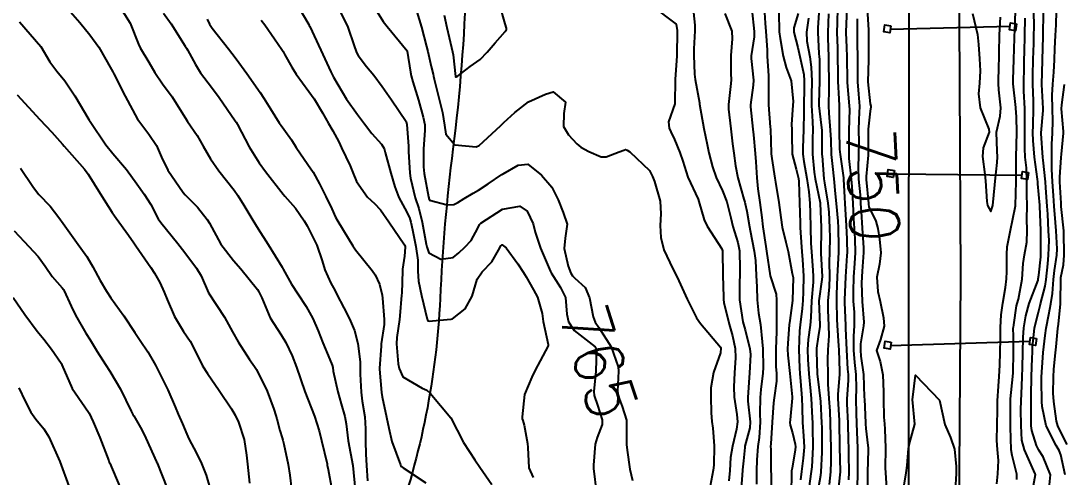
# Model space of a CAD drawing. Header units: metres. Extents: x 318500 to 325275, y 7408834 to 7428799.
# Drawn here: x 319879.8 to 319965.3, y 7411351.2 to 7411388.6 of the extents above; entities that cross this region are included whole.
import ezdxf
from ezdxf.enums import TextEntityAlignment as Align

# ---------------------------------------------------------------- set-up
doc = ezdxf.new("R2010")
doc.units = ezdxf.units.M
doc.header["$MEASUREMENT"] = 0
for name, color, linetype in [('Cotas', 45, 'Continuous'), ('Curvas de Nivel 1m', 11, 'Continuous'), ('Curvas de Nivel 5m', 15, 'Continuous'), ('Linha Férrea', 20, 'Continuous'), ('Pórticos', 45, 'Continuous'), ('Vias Secundárias', 230, 'Continuous')]:
    doc.layers.add(name, color=color, linetype=linetype)
doc.styles.add('Style-STANDARD', font='STANDARD.shx')

msp = doc.modelspace()

# ---------------------------------------------------------------- linework, layer by layer
at = {"layer": 'Curvas de Nivel 1m', "flags": 128}
for points, elevation in [([(319883.54, 7411389.78), (319884.677, 7411388.463), (319885.505, 7411387.451), (319886.221, 7411386.443), (319887.279, 7411384.625), (319887.383, 7411384.431), (319887.467, 7411384.259), (319888.387, 7411382.416), (319889.412, 7411380.535), (319889.502, 7411380.399), (319890.33, 7411379.317), (319890.947, 7411378.377), (319891.376, 7411377.421), (319891.881, 7411376.365), (319893.152, 7411374.533), (319893.298, 7411374.35), (319893.33, 7411374.315), (319894.306, 7411373.321), (319895.12, 7411372.323), (319895.305, 7411372.006), (319896.223, 7411370.306), (319897.26, 7411368.963), (319897.87, 7411368.284), (319899.233, 7411366.581), (319899.347, 7411366.384), (319899.408, 7411366.267), (319899.582, 7411365.907), (319900.265, 7411364.254), (319901.179, 7411362.857), (319901.549, 7411362.234), (319902.068, 7411361.135), (319902.435, 7411360.221), (319903.12, 7411358.21), (319903.894, 7411356.202), (319904.284, 7411354.992), (319904.489, 7411354.196), (319904.931, 7411352.302), (319904.955, 7411352.191), (319905.035, 7411351.831), (319905.328, 7411350.185)], 772), ([(319887.55, 7411390.43), (319888.792, 7411388.411), (319889.494, 7411386.683), (319889.626, 7411386.398), (319890.319, 7411385.228), (319890.817, 7411384.38), (319891.456, 7411383.445), (319892.253, 7411382.362), (319893.412, 7411380.493), (319893.508, 7411380.349), (319894.279, 7411379.217), (319894.774, 7411378.329), (319895.374, 7411377.284), (319896.069, 7411376.309), (319897.336, 7411374.717), (319897.634, 7411374.287), (319898.106, 7411373.499), (319898.843, 7411372.275), (319899.299, 7411371.555), (319900.114, 7411370.257), (319901.252, 7411368.398), (319901.342, 7411368.239), (319902.025, 7411367.016), (319902.536, 7411366.22), (319903.215, 7411365.2), (319903.756, 7411364.204), (319904.201, 7411363.184), (319904.591, 7411362.196), (319905.157, 7411360.854), (319905.352, 7411360.387), (319905.397, 7411360.186), (319905.44, 7411359.891), (319905.807, 7411358.18), (319906.083, 7411357.198), (319906.391, 7411356.17), (319906.495, 7411355.58), (319906.661, 7411354.166), (319907.04, 7411352.16), (319907.236, 7411350.157)], 771), ([(319902.281, 7411390.229), (319903.431, 7411388.302), (319903.482, 7411388.211), (319903.519, 7411388.136), (319904.433, 7411386.201), (319905.237, 7411384.428), (319905.359, 7411384.191), (319905.467, 7411383.992), (319906.53, 7411382.174), (319907.421, 7411380.923), (319908.014, 7411380.151), (319908.617, 7411379.357), (319909.394, 7411378.493), (319909.603, 7411378.128), (319909.698, 7411377.814), (319910.158, 7411376.122), (319910.479, 7411374.983), (319910.821, 7411374.115), (319911.321, 7411373.227), (319911.694, 7411372.485), (319911.803, 7411372.103), (319911.929, 7411371.472), (319912.209, 7411370.096), (319912.367, 7411368.99), (319912.383, 7411368.093), (319912.414, 7411367.265), (319912.664, 7411366.088), (319913.146, 7411364.136), (319913.16, 7411364.081), (319913.199, 7411364.012), (319913.295, 7411363.982), (319914.157, 7411364.066), (319915.103, 7411364.15), (319915.202, 7411364.184), (319916.254, 7411365), (319916.817, 7411366.034), (319917.244, 7411367.417), (319917.655, 7411368.024), (319918.435, 7411368.84), (319919.092, 7411370.003), (319919.15, 7411370.134), (319919.284, 7411370.238), (319919.6, 7411369.995), (319920.564, 7411368.677), (319921.028, 7411367.973), (319921.122, 7411367.845), (319921.247, 7411367.632), (319921.839, 7411366.566), (319922.167, 7411365.961), (319922.553, 7411364.613), (319922.636, 7411363.956), (319923.05, 7411362.073), (319923.05, 7411361.951), (319922.388, 7411360.728), (319921.982, 7411359.962), (319921.712, 7411359.393), (319921.12, 7411357.97), (319920.932, 7411356.133), (319920.935, 7411355.972), (319920.973, 7411355.855), (319921.085, 7411355.449), (319921.368, 7411353.967), (319921.394, 7411353.638), (319921.476, 7411351.966), (319921.822, 7411351.168)], 767), ([(319905.624, 7411390.114), (319906.601, 7411388.174), (319907.189, 7411386.47), (319907.281, 7411386.163), (319907.341, 7411386.014), (319907.486, 7411385.749), (319908.174, 7411384.846), (319908.765, 7411384.141), (319909.456, 7411383.224), (319910.21, 7411382.122), (319911.414, 7411380.354), (319911.482, 7411380.109), (319911.603, 7411378.318), (319911.598, 7411378.107), (319911.6, 7411377.893), (319911.705, 7411376.105), (319911.761, 7411375.697), (319912.166, 7411374.097), (319912.447, 7411373.219), (319912.735, 7411372.089), (319913.067, 7411370.3), (319913.107, 7411370.083), (319913.273, 7411369.584), (319914.267, 7411369.063), (319915.267, 7411369.206), (319915.733, 7411369.586), (319916.224, 7411370.041), (319916.737, 7411370.587), (319917.303, 7411371.596), (319917.436, 7411371.9), (319917.537, 7411372.027), (319919.322, 7411373.153), (319920.743, 7411373.398), (319921.32, 7411373.013), (319921.811, 7411371.965), (319921.993, 7411371.269), (319922.427, 7411369.959), (319923.252, 7411368.061), (319923.306, 7411367.949), (319924.054, 7411366.754), (319924.478, 7411365.931), (319924.592, 7411364.546), (319924.712, 7411363.927), (319925.19, 7411363.231), (319926.9, 7411361.894), (319927.005, 7411361.729), (319926.953, 7411359.893), (319926.802, 7411358.218), (319926.824, 7411357.894), (319927.108, 7411357.097), (319927.475, 7411355.886), (319927.466, 7411355.507), (319927.076, 7411354.442), (319926.903, 7411353.892), (319926.762, 7411352.177), (319926.77, 7411351.894), (319927.01, 7411349.89)], 766), ([(319914.522, 7411389.078), (319914.737, 7411388.062), (319915.138, 7411386.413), (319915.226, 7411386.054), (319915.262, 7411385.828), (319915.458, 7411384.05), (319915.469, 7411384.012), (319915.513, 7411384.006), (319915.595, 7411384.049), (319916.664, 7411384.852), (319917.484, 7411385.425), (319918.049, 7411386.022), (319918.714, 7411386.799), (319919.516, 7411387.717), (319919.637, 7411387.879), (319919.649, 7411387.998), (319919.525, 7411388.351), (319919.07, 7411390.007)], 763), ([(319931.55, 7411389.84), (319933.528, 7411388.325), (319933.618, 7411387.809), (319933.617, 7411387.711), (319933.589, 7411385.809), (319933.589, 7411385.709), (319933.47, 7411383.81), (319933.44, 7411381.81), (319932.904, 7411380.331), (319932.97, 7411379.817), (319933.102, 7411379.509), (319933.401, 7411378.888), (319933.849, 7411377.805), (319934.075, 7411377.107), (319934.503, 7411375.799), (319935.333, 7411373.993), (319935.41, 7411373.789), (319935.833, 7411372.3), (319936.073, 7411371.779), (319937.282, 7411369.921), (319937.343, 7411369.759), (319937.35, 7411369.688), (319937.376, 7411367.758), (319937.413, 7411365.939), (319937.424, 7411365.757), (319937.456, 7411365.527), (319937.877, 7411363.75), (319938.149, 7411362.782), (319938.384, 7411361.742), (319938.409, 7411360.988), (319938.329, 7411359.742), (319938.262, 7411358.614), (319938.296, 7411357.742), (319938.505, 7411356.333), (319938.561, 7411355.738), (319938.484, 7411355.139), (319938.146, 7411353.744), (319937.999, 7411352.803), (319937.935, 7411351.747), (319937.865, 7411350.91)], 763), ([(319934.91, 7411389.796), (319935.063, 7411388.258), (319935.072, 7411387.794), (319934.989, 7411386.304), (319934.98, 7411385.795), (319935.048, 7411384.221), (319935.09, 7411383.794), (319935.441, 7411381.87), (319935.463, 7411381.79), (319935.465, 7411381.764), (319935.801, 7411379.784), (319936.072, 7411378.455), (319936.221, 7411377.778), (319936.516, 7411376.629), (319936.826, 7411375.768), (319937.343, 7411374.655), (319937.684, 7411373.755), (319938.014, 7411372.446), (319938.191, 7411371.747), (319938.586, 7411370.445), (319938.726, 7411369.738), (319938.747, 7411368.248), (319938.745, 7411367.738), (319938.726, 7411367.219), (319938.72, 7411365.738), (319939.007, 7411363.928), (319939.06, 7411363.732), (319939.193, 7411363.274), (319939.585, 7411361.726), (319939.626, 7411361.265), (319939.541, 7411359.726), (319939.516, 7411359.355), (319939.412, 7411357.727), (319939.425, 7411357.418), (319939.61, 7411355.725), (319939.579, 7411355.232), (319939.173, 7411353.729), (319939.157, 7411353.641), (319939.052, 7411352.53), (319938.983, 7411351.789), (319938.977, 7411351.731), (319938.832, 7411349.914)], 762), ([(319940.758, 7411389.718), (319940.83, 7411388.418), (319940.886, 7411387.716), (319940.996, 7411386.217), (319941.01, 7411385.715), (319941.094, 7411384.093), (319941.116, 7411383.714), (319941.106, 7411382.053), (319941.11, 7411381.713), (319941.251, 7411379.873), (319941.262, 7411379.711), (319941.335, 7411377.767), (319941.336, 7411377.711), (319941.384, 7411377.313), (319941.64, 7411375.706), (319941.692, 7411375.368), (319941.943, 7411373.701), (319942.113, 7411372.494), (319942.237, 7411371.696), (319942.525, 7411370.458), (319942.709, 7411369.689), (319943.055, 7411367.881), (319943.105, 7411367.682), (319943.124, 7411367.557), (319943.072, 7411365.682), (319942.844, 7411364.047), (319942.802, 7411363.686), (319942.695, 7411362.17), (319942.671, 7411361.687), (319942.688, 7411361.21), (319942.847, 7411359.685), (319943.034, 7411357.769), (319943.037, 7411357.681), (319942.876, 7411355.901), (319942.857, 7411355.684), (319942.876, 7411355.471), (319943.082, 7411354.842), (319943.299, 7411353.903), (319943.31, 7411353.676), (319943.294, 7411353.449), (319943.044, 7411351.939), (319942.995, 7411351.726), (319942.989, 7411351.681), (319942.961, 7411349.731)], 759), ([(319946.767, 7411389.638), (319946.728, 7411388.442), (319946.713, 7411387.638), (319946.753, 7411386.385), (319946.774, 7411385.637), (319946.784, 7411384.33), (319946.801, 7411383.637), (319946.879, 7411382.205), (319946.89, 7411381.636), (319946.893, 7411380.16), (319946.91, 7411379.635), (319946.938, 7411378.091), (319946.969, 7411377.634), (319947.247, 7411375.745), (319947.26, 7411375.631), (319947.337, 7411374.111), (319947.362, 7411373.63), (319947.477, 7411371.793), (319947.484, 7411371.627), (319947.498, 7411371.436), (319947.542, 7411369.626), (319947.537, 7411369.365), (319947.419, 7411367.627), (319947.331, 7411365.728), (319947.332, 7411365.628), (319947.339, 7411365.518), (319947.42, 7411363.627), (319947.429, 7411363.394), (319947.504, 7411361.625), (319947.592, 7411360.061), (319947.625, 7411359.623), (319947.634, 7411359.131), (319947.533, 7411357.624), (319947.532, 7411357.206), (319947.599, 7411355.622), (319947.644, 7411354.189), (319947.653, 7411353.621), (319947.663, 7411353.018), (319947.686, 7411351.62), (319947.669, 7411350.982)], 753), ([(319947.52, 7411389.63), (319947.442, 7411387.71), (319947.441, 7411387.631), (319947.502, 7411386.447), (319947.533, 7411385.629), (319947.545, 7411383.703), (319947.548, 7411383.629), (319947.552, 7411383.545), (319947.723, 7411381.626), (319947.732, 7411381.329), (319947.7, 7411379.626), (319947.7, 7411377.933), (319947.691, 7411377.625), (319947.702, 7411377.308), (319947.887, 7411375.622), (319947.94, 7411375.032), (319948.011, 7411373.62), (319948.082, 7411372.383), (319948.135, 7411371.618), (319948.19, 7411370.724), (319948.207, 7411369.616), (319948.16, 7411368.723), (319948.083, 7411367.618), (319948.038, 7411366.418), (319948.057, 7411365.618), (319948.119, 7411364.713), (319948.124, 7411363.616), (319948.069, 7411362.734), (319948.071, 7411361.616), (319948.151, 7411360.606), (319948.254, 7411359.613), (319948.287, 7411358.458), (319948.267, 7411357.613), (319948.29, 7411356.424), (319948.325, 7411355.611), (319948.353, 7411354.881), (319948.393, 7411353.61), (319948.399, 7411352.26), (319948.398, 7411351.61), (319948.374, 7411350.256)], 752), ([(319912.299, 7411389.339), (319912.672, 7411388.093), (319913.093, 7411386.49), (319913.2, 7411386.084), (319913.258, 7411385.854), (319913.478, 7411384.867), (319913.626, 7411384.232), (319913.658, 7411384.077), (319913.715, 7411383.828), (319914.147, 7411382.069), (319914.405, 7411381.086), (319914.56, 7411380.063), (319914.662, 7411379.321), (319915.394, 7411378.432), (319917.152, 7411378.273), (319917.394, 7411378.39), (319919.149, 7411380.004), (319919.283, 7411380.131), (319919.414, 7411380.262), (319920.321, 7411381.092), (319921.44, 7411381.97), (319922.823, 7411382.582), (319923.452, 7411382.776), (319924.466, 7411381.935), (319924.347, 7411381.016), (319924.305, 7411379.937), (319924.725, 7411379.252), (319925.396, 7411378.516), (319925.732, 7411378.254), (319926.379, 7411377.905), (319927.384, 7411377.458), (319927.805, 7411377.465), (319928.859, 7411377.875), (319929.249, 7411378.014), (319929.392, 7411378.043), (319929.524, 7411378), (319929.732, 7411377.865), (319931.367, 7411376.326), (319931.606, 7411375.836), (319931.764, 7411375.423), (319932.237, 7411373.826), (319932.275, 7411372.781), (319932.226, 7411371.826), (319932.283, 7411370.837), (319932.531, 7411369.821), (319933.257, 7411368.276), (319933.519, 7411367.807), (319933.764, 7411367.286), (319934.447, 7411365.798), (319935.207, 7411364.26), (319935.528, 7411363.785), (319937.172, 7411361.866), (319937.195, 7411361.76), (319937.166, 7411361.38), (319936.594, 7411359.768), (319936.377, 7411358.526), (319936.381, 7411357.771), (319936.408, 7411356.463), (319936.465, 7411355.769), (319936.536, 7411355.22), (319936.653, 7411353.766), (319936.63, 7411352.182), (319936.575, 7411351.767), (319936.319, 7411350.472)], 764), ([(319937.541, 7411389.192), (319938.103, 7411387.751), (319938.135, 7411387.127), (319938.028, 7411385.752), (319938.034, 7411384.31), (319938.037, 7411383.751), (319937.989, 7411383.225), (319937.822, 7411381.754), (319937.833, 7411381.355), (319938.008, 7411379.751), (319938.168, 7411378.519), (319938.265, 7411377.747), (319938.402, 7411376.717), (319938.604, 7411375.741), (319939.086, 7411373.982), (319939.164, 7411373.732), (319939.199, 7411373.602), (319939.323, 7411373.005), (319939.548, 7411371.728), (319939.603, 7411371.429), (319939.943, 7411369.723), (319940.029, 7411368.962), (319940.105, 7411367.721), (319940.162, 7411366.799), (319940.169, 7411365.721), (319940.287, 7411364.647), (319940.453, 7411363.717), (319940.596, 7411362.298), (319940.639, 7411361.715), (319940.675, 7411360.194), (319940.637, 7411359.715), (319940.469, 7411358.378), (319940.414, 7411357.717), (319940.405, 7411356.412), (319940.418, 7411355.717), (319940.335, 7411354.46), (319940.235, 7411353.718), (319940.157, 7411352.615), (319940.134, 7411351.719), (319940.126, 7411350.617)], 761), ([(319941.964, 7411389.283), (319941.987, 7411387.703), (319942.066, 7411387.148), (319942.321, 7411385.698), (319942.568, 7411384.781), (319942.959, 7411383.688), (319943.134, 7411381.995), (319943.109, 7411381.685), (319943.002, 7411380.101), (319943.008, 7411379.686), (319943.012, 7411379.292), (319943.057, 7411377.685), (319943.371, 7411376.439), (319943.565, 7411375.677), (319943.594, 7411375.438), (319943.657, 7411373.675), (319943.695, 7411372.055), (319943.704, 7411371.674), (319943.721, 7411371.256), (319943.851, 7411369.671), (319943.901, 7411369.04), (319943.972, 7411367.669), (319943.961, 7411366.393), (319943.919, 7411365.67), (319943.874, 7411365.017), (319943.716, 7411363.672), (319943.661, 7411363.205), (319943.593, 7411361.674), (319943.649, 7411360.167), (319943.688, 7411359.672), (319943.736, 7411359.076), (319943.839, 7411357.669), (319943.861, 7411356.917), (319943.891, 7411355.668), (319943.989, 7411354.576), (319944.021, 7411353.666), (319943.961, 7411352.762), (319943.809, 7411351.668), (319943.731, 7411350.968)], 758), ([(319943.543, 7411389.195), (319943.189, 7411388.021), (319943.193, 7411387.685), (319943.501, 7411386.408), (319943.678, 7411385.677), (319943.996, 7411384.193), (319944.034, 7411383.672), (319944.02, 7411383.113), (319944.009, 7411381.671), (319944.016, 7411381.086), (319943.985, 7411379.671), (319943.926, 7411378.203), (319943.925, 7411377.672), (319943.992, 7411377.06), (319944.247, 7411375.667), (319944.426, 7411374.581), (319944.497, 7411373.662), (319944.525, 7411372.864), (319944.562, 7411371.661), (319944.582, 7411370.369), (319944.625, 7411369.66), (319944.752, 7411368.163), (319944.781, 7411367.657), (319944.761, 7411367.173), (319944.628, 7411365.659), (319944.572, 7411364.297), (319944.522, 7411363.66), (319944.361, 7411362.483), (319944.316, 7411361.663), (319944.338, 7411360.838), (319944.417, 7411359.661), (319944.551, 7411358.237), (319944.604, 7411357.658), (319944.684, 7411356.068), (319944.707, 7411355.656), (319944.724, 7411355.293), (319944.734, 7411353.655), (319944.649, 7411352.053), (319944.605, 7411351.657), (319944.408, 7411350.271)], 757), ([(319944.377, 7411388.827), (319944.234, 7411387.669), (319944.249, 7411386.928), (319944.483, 7411385.665), (319944.617, 7411384.799), (319944.662, 7411383.662), (319944.627, 7411382.488), (319944.641, 7411381.662), (319944.72, 7411380.361), (319944.727, 7411379.66), (319944.706, 7411378.964), (319944.723, 7411377.66), (319944.84, 7411376.186), (319944.924, 7411375.657), (319945.331, 7411373.688), (319945.337, 7411373.65), (319945.434, 7411371.649), (319945.433, 7411371.524), (319945.386, 7411369.649), (319945.389, 7411369.538), (319945.5, 7411367.648), (319945.491, 7411367.404), (319945.239, 7411365.65), (319945.314, 7411363.649), (319945.311, 7411363.536), (319945.186, 7411362.697), (319945.047, 7411361.777), (319945.04, 7411361.652), (319945.04, 7411361.523), (319945.109, 7411359.651), (319945.144, 7411359.243), (319945.34, 7411357.648), (319945.364, 7411357.4), (319945.459, 7411355.646), (319945.472, 7411355.26), (319945.483, 7411353.646), (319945.479, 7411353.231), (319945.389, 7411351.647), (319945.356, 7411351.326), (319945.069, 7411349.649)], 756), ([(319946.018, 7411389.17), (319945.957, 7411387.646), (319945.962, 7411387.197), (319946.023, 7411385.645), (319946.03, 7411385.099), (319946.044, 7411383.644), (319946.047, 7411383.058), (319946.022, 7411381.644), (319946.038, 7411381.037), (319946.168, 7411379.642), (319946.203, 7411378.841), (319946.253, 7411377.641), (319946.352, 7411376.664), (319946.448, 7411375.639), (319946.557, 7411374.423), (319946.646, 7411373.637), (319946.779, 7411372.172), (319946.804, 7411371.635), (319946.851, 7411370.07), (319946.84, 7411369.634), (319946.76, 7411368.133), (319946.746, 7411367.635), (319946.69, 7411366.181), (319946.67, 7411365.636), (319946.706, 7411364.136), (319946.738, 7411363.635), (319946.847, 7411361.961), (319946.859, 7411361.633), (319946.919, 7411359.866), (319946.912, 7411359.632), (319946.776, 7411357.983), (319946.777, 7411357.633), (319946.887, 7411355.839), (319946.891, 7411355.632), (319946.918, 7411353.785), (319946.922, 7411353.631), (319946.979, 7411351.692), (319946.975, 7411351.631), (319946.793, 7411349.852)], 754), ([(319948.384, 7411388.771), (319948.368, 7411387.617), (319948.373, 7411386.751), (319948.41, 7411385.616), (319948.398, 7411384.535), (319948.395, 7411383.616), (319948.484, 7411382.585), (319948.554, 7411381.613), (319948.521, 7411380.516), (319948.492, 7411379.614), (319948.5, 7411378.712), (319948.486, 7411377.614), (319948.447, 7411376.541), (319948.495, 7411375.613), (319948.611, 7411374.341), (319948.654, 7411373.61), (319948.691, 7411372.977), (319948.785, 7411371.608), (319948.893, 7411369.999), (319948.895, 7411369.606), (319948.779, 7411368.085), (319948.746, 7411367.608), (319948.733, 7411367.096), (319948.785, 7411365.607), (319948.918, 7411363.89), (319948.903, 7411363.604), (319948.657, 7411362.129), (319948.638, 7411361.608), (319948.686, 7411361.128), (319948.882, 7411359.604), (319948.96, 7411357.765), (319948.965, 7411357.602), (319949.05, 7411355.641), (319949.052, 7411355.601), (319949.053, 7411355.564), (319949.086, 7411355.173), (319949.257, 7411353.782), (319949.271, 7411353.597), (319949.266, 7411353.398), (319949.209, 7411351.597), (319949.207, 7411351.428), (319949.221, 7411349.597)], 751), ([(319957.834, 7411389.199), (319958.231, 7411387.483), (319958.328, 7411386.666), (319958.41, 7411385.481), (319958.455, 7411384.505), (319958.395, 7411383.481), (319958.307, 7411382.632), (319958.463, 7411381.48), (319959.159, 7411379.727), (319959.199, 7411379.472), (319958.693, 7411378.181), (319958.645, 7411377.477), (319958.824, 7411376.019), (319958.89, 7411375.475), (319959.002, 7411373.807), (319959.045, 7411373.473), (319959.325, 7411372.97), (319959.479, 7411373.468), (319959.649, 7411375.172), (319959.678, 7411375.465), (319959.845, 7411377.002), (319959.87, 7411377.463), (319959.842, 7411377.911), (319959.78, 7411379.464), (319960.089, 7411380.801), (319960.138, 7411381.46), (319959.983, 7411382.941), (319959.954, 7411383.463), (319959.981, 7411384.975), (319959.996, 7411385.463), (319960.008, 7411385.966), (319960.036, 7411387.462), (319960.108, 7411388.895)], 749), ([(319961.451, 7411351.016), (319961.445, 7411351.434), (319961.063, 7411352.963), (319960.984, 7411353.441), (319960.933, 7411355.287), (319960.934, 7411355.442), (319960.935, 7411355.6), (319960.925, 7411357.443), (319960.936, 7411357.629), (319961.129, 7411359.44), (319961.153, 7411359.75), (319961.194, 7411361.44), (319961.189, 7411362.732), (319961.169, 7411363.44), (319961.171, 7411363.469), (319961.204, 7411363.683), (319961.429, 7411365.235), (319961.48, 7411365.436), (319961.587, 7411365.788), (319961.884, 7411367.43), (319961.987, 7411368.712), (319962.088, 7411369.428), (319962.268, 7411370.452), (319962.294, 7411371.425), (319962.279, 7411372.381), (319962.293, 7411373.426), (319962.288, 7411374.369), (319962.28, 7411375.426), (319962.242, 7411376.562), (319962.151, 7411377.429), (319962.108, 7411378.14), (319962.108, 7411379.43), (319962.113, 7411380.746), (319962.106, 7411381.43), (319962.044, 7411382.848), (319962.028, 7411383.432), (319962.052, 7411384.871), (319962.065, 7411385.432), (319962.079, 7411386.005), (319962.114, 7411387.431), (319962.149, 7411388.822)], 751), ([(319962.68, 7411349.75), (319962.982, 7411351.411), (319962.969, 7411351.483), (319962.093, 7411353.425), (319961.874, 7411354.225), (319961.802, 7411355.429), (319961.791, 7411356.748), (319961.808, 7411357.43), (319961.873, 7411358.695), (319961.902, 7411359.429), (319961.928, 7411360.199), (319961.958, 7411361.428), (319961.984, 7411362.632), (319962.042, 7411363.427), (319962.206, 7411364.434), (319962.478, 7411365.421), (319963.194, 7411367.356), (319963.209, 7411367.411), (319963.214, 7411367.447), (319963.255, 7411367.755), (319963.418, 7411369.268), (319963.426, 7411369.409), (319963.437, 7411371.28), (319963.434, 7411371.409), (319963.348, 7411373.401), (319963.341, 7411373.497), (319963.173, 7411375.228), (319963.166, 7411375.413), (319963.151, 7411375.626), (319962.905, 7411377.417), (319962.788, 7411378.803), (319962.776, 7411379.42), (319962.791, 7411380.048), (319962.835, 7411381.419), (319962.829, 7411382.039), (319962.772, 7411383.42), (319962.776, 7411384.125), (319962.807, 7411385.42), (319962.837, 7411386.743), (319962.854, 7411387.42), (319962.866, 7411388.083), (319962.854, 7411389.42)], 752), ([(319964.119, 7411350.303), (319964.219, 7411351.398), (319963.607, 7411352.859), (319963.263, 7411353.408), (319963.074, 7411353.796), (319962.679, 7411355.009), (319962.632, 7411355.417), (319962.627, 7411355.887), (319962.624, 7411357.417), (319962.63, 7411357.915), (319962.665, 7411359.417), (319962.72, 7411360.971), (319962.731, 7411361.417), (319962.75, 7411361.843), (319962.899, 7411363.415), (319962.947, 7411363.67), (319963.22, 7411364.729), (319963.359, 7411365.278), (319963.395, 7411365.408), (319963.787, 7411366.862), (319963.857, 7411367.404), (319963.986, 7411368.686), (319964.061, 7411369.402), (319964.094, 7411370.606), (319964.063, 7411371.402), (319963.985, 7411372.748), (319963.94, 7411373.404), (319963.845, 7411374.915), (319963.803, 7411375.406), (319963.614, 7411377.18), (319963.595, 7411377.408), (319963.457, 7411379.362), (319963.455, 7411379.41), (319963.603, 7411381.244), (319963.605, 7411381.408), (319963.507, 7411383.372), (319963.504, 7411383.41), (319963.566, 7411385.343), (319963.565, 7411385.409), (319963.616, 7411387.312), (319963.622, 7411387.409), (319963.636, 7411389.322)], 753), ([(319965.424, 7411351.384), (319965.065, 7411353.041), (319964.928, 7411353.391), (319964.678, 7411353.79), (319963.864, 7411355.402), (319963.529, 7411356.991), (319963.505, 7411357.406), (319963.47, 7411359.082), (319963.48, 7411359.407), (319963.574, 7411360.998), (319963.614, 7411361.406), (319963.777, 7411362.818), (319963.871, 7411363.403), (319964.087, 7411364.531), (319964.252, 7411365.4), (319964.384, 7411366.253), (319964.466, 7411367.398), (319964.534, 7411368.124), (319964.734, 7411369.395), (319964.76, 7411369.923), (319964.684, 7411371.396), (319964.636, 7411372.081), (319964.524, 7411373.398), (319964.464, 7411374.284), (319964.386, 7411375.4), (319964.326, 7411376.45), (319964.315, 7411377.401), (319964.315, 7411378.486), (319964.367, 7411379.4), (319964.412, 7411380.418), (319964.372, 7411381.401), (319964.353, 7411382.505), (319964.41, 7411383.401), (319964.481, 7411384.405), (319964.533, 7411385.4), (319964.579, 7411386.33), (319964.637, 7411387.399), (319964.669, 7411388.263), (319964.7, 7411389.398)], 754), ([(319879.723, 7411388.528), (319881.49, 7411386.51), (319882.223, 7411385.244), (319882.804, 7411384.49), (319883.458, 7411383.681), (319884.257, 7411382.468), (319885.411, 7411380.517), (319885.451, 7411380.45), (319885.52, 7411380.338), (319886.809, 7411378.436), (319887.379, 7411377.726), (319888.508, 7411376.413), (319889.343, 7411375.251), (319889.941, 7411374.391), (319890.493, 7411373.554), (319891.106, 7411372.373), (319891.305, 7411372.066), (319892.709, 7411370.356), (319893.269, 7411369.612), (319894.235, 7411368.335), (319894.621, 7411367.707), (319895.23, 7411366.32), (319896.533, 7411364.3), (319897.182, 7411363.123), (319897.642, 7411362.285), (319898.577, 7411360.855), (319898.992, 7411360.272), (319899.146, 7411360.029), (319900.028, 7411358.256), (319900.584, 7411356.761), (319900.739, 7411356.245), (319900.818, 7411355.974), (319901.078, 7411355.023), (319901.267, 7411354.433), (319901.322, 7411354.236), (319901.401, 7411353.899), (319901.75, 7411352.229), (319901.883, 7411351.372), (319902.026, 7411350.225)], 773), ([(319895.1, 7411388.752), (319895.306, 7411388.323), (319895.515, 7411388), (319896.869, 7411386.299), (319897.138, 7411385.946), (319897.482, 7411385.481), (319898.369, 7411384.281), (319899.447, 7411382.727), (319899.75, 7411382.265), (319900.291, 7411381.393), (319901.001, 7411380.246), (319901.176, 7411380.012), (319901.405, 7411379.724), (319902.012, 7411378.846), (319902.403, 7411378.225), (319903.369, 7411376.835), (319903.791, 7411376.206), (319904.314, 7411375.232), (319904.847, 7411374.195), (319905.32, 7411373.194), (319905.63, 7411372.502), (319905.806, 7411372.183), (319906.663, 7411370.796), (319907.051, 7411370.163), (319907.275, 7411369.834), (319908.63, 7411368.139), (319908.89, 7411367.779), (319909.239, 7411367.022), (319909.453, 7411366.128), (319909.482, 7411365.872), (319909.623, 7411364.126), (319909.602, 7411363.718), (319909.38, 7411362.128), (319909.361, 7411361.935), (319909.235, 7411360.129), (319909.231, 7411360.047), (319909.397, 7411358.127), (319909.446, 7411357.795), (319909.801, 7411356.123), (319909.984, 7411355.218), (319910.241, 7411354.118), (319910.945, 7411352.207), (319910.992, 7411352.11), (319911.039, 7411352.058), (319911.183, 7411351.963), (319913.02, 7411350.729)], 769), ([(319899.526, 7411388.647), (319899.822, 7411388.265), (319900.637, 7411387.119), (319901.228, 7411386.244), (319901.329, 7411386.083), (319901.486, 7411385.818), (319902.05, 7411384.806), (319902.415, 7411384.226), (319903.449, 7411382.817), (319903.871, 7411382.206), (319904.573, 7411381.048), (319905.06, 7411380.194), (319905.404, 7411379.583), (319905.886, 7411378.674), (319906.12, 7411378.179), (319906.821, 7411376.715), (319907.056, 7411376.165), (319907.349, 7411375.428), (319908.235, 7411374.146), (319908.822, 7411373.635), (319909.32, 7411373.118), (319910.01, 7411372.123), (319911.282, 7411370.235), (319911.325, 7411370.109), (319911.327, 7411370.062), (319911.268, 7411369.312), (319911.129, 7411368.234), (319911.123, 7411368.111), (319911.051, 7411366.293), (319911.042, 7411366.112), (319910.903, 7411364.415), (319910.872, 7411364.113), (319910.656, 7411362.637), (319910.63, 7411362.115), (319910.772, 7411360.496), (319910.832, 7411360.113), (319911.14, 7411359.435), (319912.725, 7411358.487), (319913.124, 7411358.316), (319913.395, 7411358.076), (319915.09, 7411356.05), (319916.115, 7411354.04), (319917.049, 7411352.612), (319917.462, 7411352.024), (319918.426, 7411350.602)], 768), ([(319879.539, 7411382.529), (319881.41, 7411380.51), (319882.371, 7411379.467), (319883.256, 7411378.482), (319883.388, 7411378.331), (319885.052, 7411376.455), (319885.354, 7411376.035), (319886.329, 7411374.44), (319887.315, 7411372.901), (319887.509, 7411372.624), (319887.66, 7411372.425), (319888.676, 7411371.023), (319889.109, 7411370.403), (319889.276, 7411370.157), (319890.504, 7411368.381), (319890.798, 7411367.929), (319891.238, 7411367.143), (319891.6, 7411366.366), (319891.837, 7411365.747), (319892.421, 7411364.358), (319893.182, 7411363.138), (319893.706, 7411362.342), (319894.202, 7411361.376), (319894.734, 7411360.326), (319895.141, 7411359.697), (319896.101, 7411358.305), (319897.097, 7411356.789), (319897.393, 7411356.287), (319897.671, 7411355.697), (319898.134, 7411354.279), (319898.341, 7411352.987), (319898.402, 7411352.276), (319898.578, 7411350.713)], 774), ([(319879.293, 7411371.399), (319880.126, 7411370.522), (319881.261, 7411369.273), (319881.839, 7411368.501), (319882.408, 7411367.659), (319883.232, 7411366.708), (319883.338, 7411366.585), (319883.404, 7411366.477), (319883.953, 7411365.211), (319884.321, 7411364.463), (319885.178, 7411362.994), (319885.515, 7411362.447), (319886.106, 7411361.495), (319886.778, 7411360.434), (319887.142, 7411359.875), (319888.004, 7411358.417), (319888.89, 7411356.606), (319888.984, 7411356.402), (319889.021, 7411356.333), (319889.088, 7411356.226), (319889.754, 7411355.067), (319890.08, 7411354.385), (319890.971, 7411352.441), (319891.006, 7411352.371), (319891.039, 7411352.297), (319891.818, 7411350.362)], 776), ([(319879.221, 7411365.921), (319880.158, 7411364.52), (319881.18, 7411363.172), (319881.735, 7411362.502), (319882.351, 7411361.681), (319883.151, 7411360.536), (319883.171, 7411360.501), (319883.183, 7411360.48), (319883.213, 7411360.416), (319884.041, 7411358.466), (319885.098, 7411356.961), (319885.433, 7411356.447), (319885.782, 7411355.744), (319886.327, 7411354.437), (319887.042, 7411352.538), (319887.084, 7411352.429), (319887.121, 7411352.347), (319887.965, 7411350.416)], 777), ([(319879.666, 7411358.525), (319880.186, 7411357.437), (319880.652, 7411356.514), (319881.084, 7411355.949), (319881.739, 7411355.163), (319882.13, 7411354.494), (319883.04, 7411352.48), (319883.763, 7411350.469)], 778)]:
    msp.add_lwpolyline(points, dxfattribs=dict(at, elevation=elevation))
at = {"layer": 'Curvas de Nivel 5m', "flags": 128}
for points, elevation in [([(319908.537, 7411390.145), (319909.526, 7411388.56), (319909.849, 7411388.127), (319911.491, 7411386.145), (319911.502, 7411386.11), (319911.764, 7411384.396), (319911.819, 7411384.105), (319911.956, 7411383.609), (319912.423, 7411382.095), (319912.806, 7411380.703), (319912.944, 7411380.087), (319912.954, 7411379.635), (319912.826, 7411378.088), (319912.832, 7411376.624), (319912.895, 7411376.087), (319913.242, 7411374.171), (319913.262, 7411374.081), (319913.279, 7411374.03), (319913.328, 7411373.916), (319914.773, 7411373.507), (319915.325, 7411373.542), (319915.659, 7411373.714), (319916.171, 7411374.042), (319916.908, 7411374.463), (319917.34, 7411374.714), (319918.129, 7411375.237), (319919.267, 7411376.001), (319919.319, 7411376.042), (319919.361, 7411376.07), (319920.587, 7411376.767), (319921.373, 7411376.862), (319922.519, 7411375.958), (319923.345, 7411374.965), (319923.874, 7411373.942), (319924.289, 7411372.905), (319924.598, 7411371.931), (319924.443, 7411370.783), (319924.375, 7411369.934), (319924.697, 7411368.49), (319924.91, 7411367.925), (319925.039, 7411367.714), (319925.246, 7411367.518), (319926.084, 7411366.753), (319926.451, 7411365.902), (319926.751, 7411364.352), (319926.893, 7411363.895), (319927.194, 7411363.474), (319928.221, 7411361.879), (319928.792, 7411360.236), (319928.823, 7411359.873), (319928.744, 7411358.256), (319928.785, 7411357.873), (319929.107, 7411356.998), (319929.483, 7411355.864), (319929.484, 7411354.274), (319929.469, 7411353.864), (319929.513, 7411353.413), (319929.737, 7411351.86), (319929.952, 7411350.93)], 765), ([(319945.247, 7411389.655), (319945.161, 7411388.02), (319945.147, 7411387.656), (319945.231, 7411385.917), (319945.269, 7411385.653), (319945.293, 7411385.458), (319945.285, 7411383.653), (319945.235, 7411381.861), (319945.24, 7411381.653), (319945.416, 7411380.063), (319945.466, 7411379.649), (319945.469, 7411379.589), (319945.488, 7411377.649), (319945.492, 7411377.545), (319945.648, 7411375.647), (319945.69, 7411375.311), (319945.976, 7411373.644), (319946.055, 7411372.911), (319946.117, 7411371.642), (319946.135, 7411370.804), (319946.108, 7411369.642), (319946.092, 7411368.817), (319946.115, 7411367.641), (319946.081, 7411366.802), (319945.98, 7411365.643), (319945.968, 7411364.893), (319946.032, 7411363.642), (319946.042, 7411362.787), (319945.969, 7411361.642), (319945.955, 7411360.849), (319945.966, 7411359.642), (319945.971, 7411358.808), (319946.047, 7411357.641), (319946.125, 7411356.619), (319946.17, 7411355.639), (319946.193, 7411354.524), (319946.208, 7411353.639), (319946.216, 7411352.475), (319946.178, 7411351.639), (319946.067, 7411350.597)], 755), ([(319891.533, 7411389.237), (319892.17, 7411388.363), (319893.312, 7411386.533), (319893.421, 7411386.351), (319893.489, 7411386.23), (319894.151, 7411385.014), (319894.573, 7411384.333), (319895.453, 7411383.163), (319896.095, 7411382.31), (319897.412, 7411380.415), (319897.491, 7411380.289), (319897.591, 7411380.105), (319898.56, 7411378.278), (319899.371, 7411376.976), (319899.897, 7411376.262), (319901.332, 7411374.404), (319901.476, 7411374.238), (319902.337, 7411373.242), (319903.052, 7411372.214), (319903.304, 7411371.788), (319904.09, 7411370.202), (319904.525, 7411368.933), (319904.741, 7411368.195), (319905.239, 7411367.094), (319905.565, 7411366.517), (319905.747, 7411366.182), (319906.321, 7411365.066), (319906.78, 7411364.166), (319907.186, 7411363.229), (319907.469, 7411362.156), (319907.651, 7411360.649), (319907.656, 7411360.152), (319907.66, 7411359.635), (319907.734, 7411358.151), (319907.824, 7411357.434), (319908.019, 7411356.146), (319908.088, 7411355.153), (319908.086, 7411354.145), (319908.108, 7411353.09), (319908.167, 7411352.143), (319908.261, 7411350.902)], 770), ([(319939.752, 7411389.523), (319939.937, 7411387.726), (319939.939, 7411387.301), (319939.698, 7411385.728), (319939.69, 7411385.526), (319939.872, 7411383.726), (319939.863, 7411383.327), (319939.625, 7411381.728), (319939.621, 7411381.545), (319939.822, 7411379.726), (319939.867, 7411379.264), (319940.011, 7411377.724), (319940.063, 7411377.04), (319940.144, 7411375.722), (319940.237, 7411374.83), (319940.397, 7411373.719), (319940.555, 7411372.48), (319940.656, 7411371.717), (319940.897, 7411370.102), (319940.955, 7411369.713), (319941.25, 7411367.71), (319941.74, 7411366.207), (319941.775, 7411365.702), (319941.751, 7411365.173), (319941.762, 7411363.702), (319941.76, 7411363.133), (319941.715, 7411361.702), (319941.717, 7411360.263), (319941.752, 7411359.701), (319941.762, 7411359.079), (319941.566, 7411357.703), (319941.52, 7411357.298), (319941.406, 7411355.705), (319941.287, 7411353.921), (319941.284, 7411353.707), (319941.286, 7411353.488), (319941.301, 7411351.706), (319941.318, 7411351.424), (319941.345, 7411349.705)], 760), ([(319949.201, 7411389.605), (319949.299, 7411387.827), (319949.305, 7411387.603), (319949.301, 7411385.795), (319949.303, 7411385.603), (319949.297, 7411385.412), (319949.238, 7411383.603), (319949.443, 7411381.801), (319949.493, 7411381.599), (319949.492, 7411381.546), (319949.434, 7411381.211), (319949.288, 7411379.726), (319949.282, 7411379.602), (319949.284, 7411379.478), (319949.279, 7411377.602), (319949.115, 7411375.852), (319949.115, 7411375.604), (319949.297, 7411373.634), (319949.299, 7411373.6), (319949.301, 7411373.571), (319949.327, 7411373.347), (319949.906, 7411372.182), (319950.064, 7411371.589), (319950.191, 7411370.693), (319950.317, 7411369.584), (319950.198, 7411368.654), (319949.995, 7411367.589), (319950.075, 7411366.424), (319950.268, 7411365.584), (319950.542, 7411364.248), (319950.598, 7411363.579), (319950.291, 7411362.476), (319949.96, 7411361.588), (319950.256, 7411360.679), (319950.488, 7411359.58), (319950.527, 7411358.182), (319950.539, 7411357.579), (319950.566, 7411356.11), (319950.612, 7411355.577), (319950.651, 7411355.142), (319950.695, 7411353.576), (319950.681, 7411351.939), (319950.69, 7411351.575), (319950.794, 7411349.792)], 750), ([(319959.824, 7411350.662), (319959.904, 7411351.457), (319959.962, 7411352.551), (319959.874, 7411353.458), (319959.825, 7411354.207), (319959.833, 7411355.459), (319959.864, 7411356.704), (319959.885, 7411357.459), (319959.953, 7411358.643), (319960.02, 7411359.457), (319960.07, 7411360.367), (319960.1, 7411361.456), (319960.115, 7411362.527), (319960.117, 7411363.456), (319960.172, 7411364.5), (319960.32, 7411365.454), (319960.539, 7411366.746), (319960.615, 7411367.45), (319960.65, 7411368.058), (319960.639, 7411369.45), (319960.66, 7411370.078), (319960.93, 7411371.446), (319961.329, 7411373.291), (319961.349, 7411373.44), (319961.349, 7411373.459), (319961.398, 7411375.439), (319961.399, 7411377.43), (319961.447, 7411379.439), (319961.429, 7411380.738), (319961.388, 7411381.441), (319961.383, 7411381.498), (319961.162, 7411383.445), (319961.152, 7411383.767), (319961.209, 7411385.444), (319961.266, 7411387.192), (319961.274, 7411387.444), (319961.283, 7411387.685), (319961.354, 7411389.443)], 750), ([(319965.568, 7411353.876), (319965.084, 7411354.829), (319964.807, 7411355.393), (319964.702, 7411355.788), (319964.478, 7411357.396), (319964.439, 7411358.088), (319964.462, 7411359.397), (319964.501, 7411360.053), (319964.633, 7411361.395), (319964.682, 7411361.891), (319964.829, 7411363.394), (319964.864, 7411363.734), (319965.036, 7411365.392), (319965.046, 7411365.577), (319965.053, 7411367.392), (319965.069, 7411367.576), (319965.268, 7411368.596), (319965.349, 7411369.389), (319965.308, 7411371.283), (319965.302, 7411371.39), (319965.101, 7411373.392), (319965.084, 7411373.652), (319964.981, 7411375.394), (319964.98, 7411375.779), (319965.081, 7411377.393), (319965.107, 7411377.679), (319965.289, 7411379.391), (319965.29, 7411379.523), (319965.125, 7411381.393), (319965.131, 7411381.707), (319965.371, 7411383.391)], 755), ([(319879.801, 7411376.526), (319880.838, 7411375.014), (319881.209, 7411374.511), (319881.329, 7411374.368), (319882.233, 7411373.41), (319882.964, 7411372.485), (319883.303, 7411371.991), (319884.412, 7411370.463), (319885.263, 7411369.289), (319885.75, 7411368.445), (319886.349, 7411367.329), (319886.868, 7411366.434), (319887.222, 7411365.887), (319888.283, 7411364.414), (319889.18, 7411363.061), (319889.616, 7411362.393), (319890.24, 7411361.463), (319890.868, 7411360.374), (319891.142, 7411359.843), (319891.88, 7411358.362), (319892.496, 7411356.959), (319892.745, 7411356.353), (319893.082, 7411355.556), (319893.44, 7411354.711), (319893.61, 7411354.342), (319894.233, 7411353.152), (319894.652, 7411352.326), (319895.026, 7411351.37), (319895.323, 7411350.315)], 775), ([(319952.19, 7411350.39), (319952.401, 7411351.556), (319952.457, 7411352.148), (319952.593, 7411353.555), (319952.67, 7411353.958), (319953.09, 7411355.55), (319952.918, 7411357.552), (319952.922, 7411357.753), (319953.15, 7411359.55), (319955.12, 7411357.52), (319955.551, 7411355.513), (319956.024, 7411354.451), (319956.352, 7411353.501), (319956.485, 7411352.062), (319956.473, 7411351.499), (319956.39, 7411350.128)], 750)]:
    msp.add_lwpolyline(points, dxfattribs=dict(at, elevation=elevation))
at = {"layer": 'Linha Férrea'}
for points in [[(320278.586, 7410637.586, 0.100983), (320172.348, 7410808.477, 0.013159), (320105.116, 7410877.284), (320077.103, 7410905.542, -0.026864), (320028.438, 7410961.98, -0.102439), (319965.896, 7411094.642, -0.053533), (319954.368, 7411181.564), (319952.78, 7411225.236, -0.009762), (319952.576, 7411330.857), (319952.634, 7411390.844), (319952.34, 7411429.828, -0.008197), (319952.807, 7411504.548, -0.011538), (319954.311, 7411568.679, -0.05682), (319977.945, 7411719.71, -0.025283), (319999.761, 7411780.131, -0.012111), (320067.92, 7411932.396)], [(320282.851, 7410638.027, 0.100687), (320180.06, 7410806.177, 0.011092), (320120.466, 7410867.672, -0.002948), (320074.601, 7410914.641, -0.012103), (320041.955, 7410951.321, -0.045686), (320001.626, 7411011.637, -0.107338), (319959.135, 7411167.149, -0.013326), (319956.166, 7411264.323), (319956.87, 7411367.641), (319956.367, 7411462.441, -0.006604), (319958.562, 7411572.592, -0.050397), (319978.275, 7411705.857, -0.036163), (320008.849, 7411791.346), (320030.524, 7411841.112, -0.005892)]]:
    msp.add_lwpolyline(points, format="xyb", dxfattribs=at)
at = {"layer": 'Pórticos'}
for points in [[(319951.129, 7411388.194), (319951.039, 7411387.624), (319950.546, 7411387.701), (319950.636, 7411388.272)], [(319961.439, 7411388.359), (319961.349, 7411387.789), (319960.856, 7411387.866), (319960.946, 7411388.437)], [(319951.42, 7411376.342), (319951.33, 7411375.772), (319950.837, 7411375.849), (319950.927, 7411376.42)], [(319962.415, 7411376.163), (319962.325, 7411375.593), (319961.832, 7411375.67), (319961.922, 7411376.241)], [(319951.161, 7411362.263), (319951.071, 7411361.693), (319950.578, 7411361.77), (319950.668, 7411362.34)], [(319963.072, 7411362.564), (319962.982, 7411361.993), (319962.489, 7411362.071), (319962.579, 7411362.641)]]:
    msp.add_lwpolyline(points, close=True, dxfattribs=at)
for points in [[(319951.084, 7411387.909), (319960.901, 7411388.152)], [(319951.375, 7411376.057), (319961.877, 7411375.955)], [(319951.116, 7411361.978), (319962.534, 7411362.356)]]:
    msp.add_lwpolyline(points, dxfattribs=at)
at = {"layer": 'Vias Secundárias'}
msp.add_lwpolyline([(319901.999, 7411447.048, -0.174166), (319911.016, 7411438.099, -0.079464), (319914.052, 7411427.762, -0.016672), (319916.141, 7411405.56, -0.046524), (319915.247, 7411378.09, 0.019973), (319914.195, 7411365.83, -0.075159), (319910.465, 7411347.006, 0.037866), (319902.703, 7411318.962, 0.076597), (319901.806, 7411297.31, 0.031598), (319906.282, 7411271.944, -0.19738)], format="xyb", dxfattribs=at)

# ---------------------------------------------------------------- texts
at = {"layer": 'Cotas', "style": 'Style-STANDARD'}
for s, rotation, p in [('750', 272.5908, (319949.66, 7411375.151, 750)), ('765', 287.5582, (319927.196, 7411360.678, 765))]:
    msp.add_text(s, height=4, rotation=rotation, dxfattribs=at).set_placement(p, align=Align.MIDDLE_CENTER)

doc.saveas('drawing.dxf')
